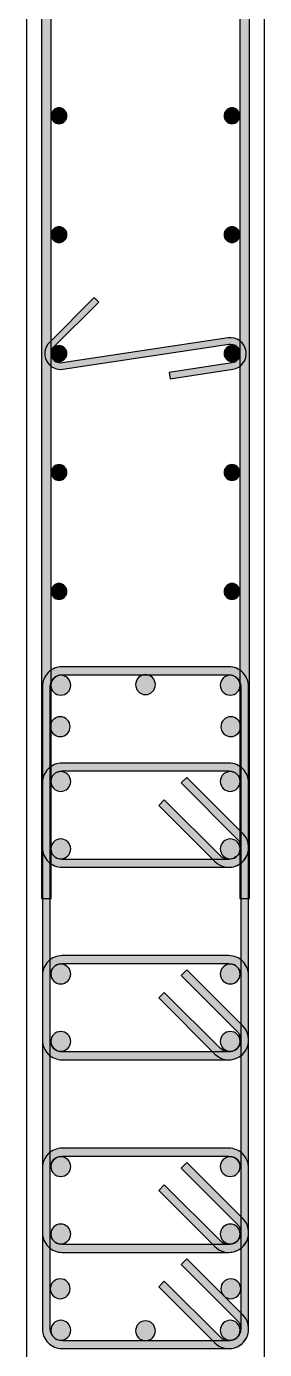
# Model space of a CAD drawing. Header units: millimetres. Extents: x -2171 to 1563, y -1758 to -1505.
# Drawn here: x -1591.22 to -1589.72, y -1622.05 to -1613.7 of the extents above; entities that cross this region are included whole.
import ezdxf

# ---------------------------------------------------------------- set-up
doc = ezdxf.new("R2010")
doc.units = ezdxf.units.MM
doc.layers.add('Col_Det', color=7, linetype='Continuous')
doc.layers.add('Col_Det_Fill', color=7, linetype='Continuous')

msp = doc.modelspace()

# ---------------------------------------------------------------- hatches: boundary and pattern name
at = {"layer": 'Col_Det_Fill'}
for color, points in [(252, [(-1591.0633, -1608.5809), (-1591.1233, -1608.5809), (-1591.1233, -1619.2047), (-1591.0633, -1619.2047)]), (252, [(-1589.8733, -1619.2047), (-1589.8133, -1619.2047), (-1589.8133, -1608.5809), (-1589.8733, -1608.5809)]), (133, [(-1591.0133, -1614.3178, 0.414214), (-1590.9633, -1614.2678, 0.414214), (-1591.0133, -1614.2178, 0.414214), (-1591.0633, -1614.2678, 0.414214)]), (133, [(-1589.9233, -1614.3178, 0.414214), (-1589.8733, -1614.2678, 0.414214), (-1589.9233, -1614.2178, 0.414214), (-1589.9733, -1614.2678, 0.414214)]), (133, [(-1591.0133, -1615.0677, 0.414214), (-1590.9633, -1615.0177, 0.414214), (-1591.0133, -1614.9677, 0.414214), (-1591.0633, -1615.0177, 0.414214)]), (133, [(-1589.9233, -1615.0677, 0.414214), (-1589.8733, -1615.0177, 0.414214), (-1589.9233, -1614.9677, 0.414214), (-1589.9733, -1615.0177, 0.414214)]), (252, [(-1591.074, -1615.6968), (-1591.0457, -1615.7251), (-1590.7629, -1615.4423), (-1590.7912, -1615.414)]), (252, [(-1589.9423, -1615.7082), (-1589.9483, -1615.6687), (-1590.9943, -1615.8269), (-1590.9884, -1615.8664)]), (252, [(-1589.9243, -1615.8269), (-1589.9184, -1615.8664, 1), (-1589.9483, -1615.6687), (-1589.9423, -1615.7082, -1)]), (252, [(-1590.9884, -1615.8664), (-1590.9943, -1615.8269, -0.723878), (-1591.0457, -1615.7251), (-1591.074, -1615.6968, 0.723878)]), (133, [(-1591.0133, -1615.8176, 0.414214), (-1590.9633, -1615.7676, 0.414214), (-1591.0133, -1615.7176, 0.414214), (-1591.0633, -1615.7676, 0.414214)]), (133, [(-1589.9233, -1615.8176, 0.414214), (-1589.8733, -1615.7676, 0.414214), (-1589.9233, -1615.7176, 0.414214), (-1589.9733, -1615.7676, 0.414214)]), (252, [(-1590.3198, -1615.8867), (-1590.3139, -1615.9262), (-1589.9184, -1615.8664), (-1589.9243, -1615.8269)]), (133, [(-1591.0133, -1616.5675, 0.414214), (-1590.9633, -1616.5175, 0.414214), (-1591.0133, -1616.4675, 0.414214), (-1591.0633, -1616.5175, 0.414214)]), (133, [(-1589.9233, -1616.5675, 0.414214), (-1589.8733, -1616.5175, 0.414214), (-1589.9233, -1616.4675, 0.414214), (-1589.9733, -1616.5175, 0.414214)]), (133, [(-1591.0133, -1617.3174, 0.414214), (-1590.9633, -1617.2674, 0.414214), (-1591.0133, -1617.2174, 0.414214), (-1591.0633, -1617.2674, 0.414214)]), (133, [(-1589.9233, -1617.3174, 0.414214), (-1589.8733, -1617.2674, 0.414214), (-1589.9233, -1617.2174, 0.414214), (-1589.9733, -1617.2674, 0.414214)]), (252, [(-1590.9933, -1617.7928), (-1590.9933, -1617.7428, 0.414214), (-1591.1183, -1617.8678), (-1591.0683, -1617.8678, -0.414214)]), (252, [(-1589.9433, -1617.7928), (-1589.9433, -1617.7428), (-1590.9933, -1617.7428), (-1590.9933, -1617.7928)]), (252, [(-1589.8683, -1617.8678), (-1589.8183, -1617.8678, 0.414214), (-1589.9433, -1617.7428), (-1589.9433, -1617.7928, -0.414214)]), (12, [(-1591.0021, -1617.9215, 0.414214), (-1590.9396, -1617.859, 0.414214), (-1591.0021, -1617.7965, 0.414214), (-1591.0646, -1617.859, 0.414214)]), (133, [(-1590.4683, -1617.9178, 0.414214), (-1590.4058, -1617.8553, 0.414214), (-1590.4683, -1617.7928, 0.414214), (-1590.5308, -1617.8553, 0.414214)]), (12, [(-1589.9345, -1617.9215, 0.414214), (-1589.872, -1617.859, 0.414214), (-1589.9345, -1617.7965, 0.414214), (-1589.997, -1617.859, 0.414214)]), (252, [(-1591.0683, -1617.8678), (-1591.1183, -1617.8678), (-1591.1183, -1621.9178), (-1591.0683, -1621.9178)]), (252, [(-1589.8683, -1621.9178), (-1589.8183, -1621.9178), (-1589.8183, -1617.8678), (-1589.8683, -1617.8678)]), (133, [(-1591.0058, -1618.183, 0.414214), (-1590.9433, -1618.1205, 0.414214), (-1591.0058, -1618.058, 0.414214), (-1591.0683, -1618.1205, 0.414214)]), (133, [(-1589.9308, -1618.183, 0.414214), (-1589.8683, -1618.1205, 0.414214), (-1589.9308, -1618.058, 0.414214), (-1589.9933, -1618.1205, 0.414214)]), (252, [(-1590.9933, -1618.3999), (-1590.9933, -1618.3499, 0.414214), (-1591.1183, -1618.4749), (-1591.0683, -1618.4749, -0.414214)]), (56, [(-1591.0021, -1618.5286, 0.414214), (-1590.9396, -1618.4661, 0.414214), (-1591.0021, -1618.4036, 0.414214), (-1591.0646, -1618.4661, 0.414214)]), (252, [(-1589.9433, -1618.3999), (-1589.9433, -1618.3499), (-1590.9933, -1618.3499), (-1590.9933, -1618.3999)]), (56, [(-1589.9345, -1618.5286, 0.414214), (-1589.872, -1618.4661, 0.414214), (-1589.9345, -1618.4036, 0.414214), (-1589.997, -1618.4661, 0.414214)]), (252, [(-1589.8683, -1618.4749), (-1589.8183, -1618.4749, 0.414214), (-1589.9433, -1618.3499), (-1589.9433, -1618.3999, -0.414214)]), (252, [(-1591.0683, -1618.4749), (-1591.1183, -1618.4749), (-1591.1183, -1618.8821), (-1591.0683, -1618.8821)]), (252, [(-1589.8903, -1618.8291), (-1589.8549, -1618.7937), (-1590.2085, -1618.4402), (-1590.2438, -1618.4755)]), (252, [(-1589.8683, -1618.8821), (-1589.8183, -1618.8821), (-1589.8183, -1618.4749), (-1589.8683, -1618.4749)]), (252, [(-1590.3499, -1618.5816), (-1590.3852, -1618.6169), (-1590.0317, -1618.9705), (-1589.9963, -1618.9351)]), (56, [(-1591.0021, -1618.9534, 0.414214), (-1590.9396, -1618.8909, 0.414214), (-1591.0021, -1618.8284, 0.414214), (-1591.0646, -1618.8909, 0.414214)]), (56, [(-1589.9345, -1618.9534, 0.414214), (-1589.872, -1618.8909, 0.414214), (-1589.9345, -1618.8284, 0.414214), (-1589.997, -1618.8909, 0.414214)]), (252, [(-1589.9433, -1618.9571), (-1589.9433, -1619.0071, 0.668179), (-1589.8549, -1618.7937), (-1589.8903, -1618.8291, -0.668179)]), (252, [(-1591.0683, -1618.8821), (-1591.1183, -1618.8821, 0.414214), (-1590.9933, -1619.0071), (-1590.9933, -1618.9571, -0.414214)]), (252, [(-1589.9963, -1618.9351), (-1590.0317, -1618.9705, 0.668179), (-1589.8183, -1618.8821), (-1589.8683, -1618.8821, -0.668179)]), (252, [(-1590.9933, -1618.9571), (-1590.9933, -1619.0071), (-1589.9433, -1619.0071), (-1589.9433, -1618.9571)]), (252, [(-1590.9933, -1619.6142), (-1590.9933, -1619.5642, 0.414214), (-1591.1183, -1619.6892), (-1591.0683, -1619.6892, -0.414214)]), (252, [(-1589.9433, -1619.6142), (-1589.9433, -1619.5642), (-1590.9933, -1619.5642), (-1590.9933, -1619.6142)]), (252, [(-1589.8683, -1619.6892), (-1589.8183, -1619.6892, 0.414214), (-1589.9433, -1619.5642), (-1589.9433, -1619.6142, -0.414214)]), (56, [(-1591.0021, -1619.7429, 0.414214), (-1590.9396, -1619.6804, 0.414214), (-1591.0021, -1619.6179, 0.414214), (-1591.0646, -1619.6804, 0.414214)]), (252, [(-1589.8903, -1620.0433), (-1589.8549, -1620.008), (-1590.2085, -1619.6544), (-1590.2438, -1619.6898)]), (56, [(-1589.9345, -1619.7429, 0.414214), (-1589.872, -1619.6804, 0.414214), (-1589.9345, -1619.6179, 0.414214), (-1589.997, -1619.6804, 0.414214)]), (252, [(-1591.0683, -1619.6892), (-1591.1183, -1619.6892), (-1591.1183, -1620.0964), (-1591.0683, -1620.0964)]), (252, [(-1589.8683, -1620.0964), (-1589.8183, -1620.0964), (-1589.8183, -1619.6892), (-1589.8683, -1619.6892)]), (252, [(-1590.3499, -1619.7959), (-1590.3852, -1619.8312), (-1590.0317, -1620.1848), (-1589.9963, -1620.1494)]), (252, [(-1589.9433, -1620.1714), (-1589.9433, -1620.2214, 0.668179), (-1589.8549, -1620.008), (-1589.8903, -1620.0433, -0.668179)]), (252, [(-1591.0683, -1620.0964), (-1591.1183, -1620.0964, 0.414214), (-1590.9933, -1620.2214), (-1590.9933, -1620.1714, -0.414214)]), (56, [(-1591.0021, -1620.1677, 0.414214), (-1590.9396, -1620.1052, 0.414214), (-1591.0021, -1620.0427, 0.414214), (-1591.0646, -1620.1052, 0.414214)]), (252, [(-1589.9963, -1620.1494), (-1590.0317, -1620.1848, 0.668179), (-1589.8183, -1620.0964), (-1589.8683, -1620.0964, -0.668179)]), (56, [(-1589.9345, -1620.1677, 0.414214), (-1589.872, -1620.1052, 0.414214), (-1589.9345, -1620.0427, 0.414214), (-1589.997, -1620.1052, 0.414214)]), (252, [(-1590.9933, -1620.1714), (-1590.9933, -1620.2214), (-1589.9433, -1620.2214), (-1589.9433, -1620.1714)]), (252, [(-1590.9933, -1620.8285), (-1590.9933, -1620.7785, 0.414214), (-1591.1183, -1620.9035), (-1591.0683, -1620.9035, -0.414214)]), (56, [(-1591.0021, -1620.9572, 0.414214), (-1590.9396, -1620.8947, 0.414214), (-1591.0021, -1620.8322, 0.414214), (-1591.0646, -1620.8947, 0.414214)]), (252, [(-1589.9433, -1620.8285), (-1589.9433, -1620.7785), (-1590.9933, -1620.7785), (-1590.9933, -1620.8285)]), (56, [(-1589.9345, -1620.9572, 0.414214), (-1589.872, -1620.8947, 0.414214), (-1589.9345, -1620.8322, 0.414214), (-1589.997, -1620.8947, 0.414214)]), (252, [(-1589.8683, -1620.9035), (-1589.8183, -1620.9035, 0.414214), (-1589.9433, -1620.7785), (-1589.9433, -1620.8285, -0.414214)]), (252, [(-1591.0683, -1620.9035), (-1591.1183, -1620.9035), (-1591.1183, -1621.3107), (-1591.0683, -1621.3107)]), (252, [(-1589.8903, -1621.2576), (-1589.8549, -1621.2223), (-1590.2085, -1620.8687), (-1590.2438, -1620.9041)]), (252, [(-1589.8683, -1621.3107), (-1589.8183, -1621.3107), (-1589.8183, -1620.9035), (-1589.8683, -1620.9035)]), (252, [(-1590.3499, -1621.0101), (-1590.3852, -1621.0455), (-1590.0317, -1621.3991), (-1589.9963, -1621.3637)]), (56, [(-1591.0021, -1621.382, 0.414214), (-1590.9396, -1621.3195, 0.414214), (-1591.0021, -1621.257, 0.414214), (-1591.0646, -1621.3195, 0.414214)]), (56, [(-1589.9345, -1621.382, 0.414214), (-1589.872, -1621.3195, 0.414214), (-1589.9345, -1621.257, 0.414214), (-1589.997, -1621.3195, 0.414214)]), (252, [(-1589.9433, -1621.3857), (-1589.9433, -1621.4357, 0.668179), (-1589.8549, -1621.2223), (-1589.8903, -1621.2576, -0.668179)]), (252, [(-1591.0683, -1621.3107), (-1591.1183, -1621.3107, 0.414214), (-1590.9933, -1621.4357), (-1590.9933, -1621.3857, -0.414214)]), (252, [(-1589.9963, -1621.3637), (-1590.0317, -1621.3991, 0.668179), (-1589.8183, -1621.3107), (-1589.8683, -1621.3107, -0.668179)]), (252, [(-1590.9933, -1621.3857), (-1590.9933, -1621.4357), (-1589.9433, -1621.4357), (-1589.9433, -1621.3857)]), (252, [(-1589.8903, -1621.8648), (-1589.8549, -1621.8294), (-1590.2085, -1621.4759), (-1590.2438, -1621.5112)]), (133, [(-1591.0058, -1621.7276, 0.414214), (-1590.9433, -1621.6651, 0.414214), (-1591.0058, -1621.6026, 0.414214), (-1591.0683, -1621.6651, 0.414214)]), (252, [(-1590.3499, -1621.6173), (-1590.3852, -1621.6526), (-1590.0317, -1622.0062), (-1589.9963, -1621.9708)]), (133, [(-1589.9308, -1621.7276, 0.414214), (-1589.8683, -1621.6651, 0.414214), (-1589.9308, -1621.6026, 0.414214), (-1589.9933, -1621.6651, 0.414214)]), (252, [(-1589.9433, -1621.9928), (-1589.9433, -1622.0428, 0.668179), (-1589.8549, -1621.8294), (-1589.8903, -1621.8648, -0.668179)]), (252, [(-1591.0683, -1621.9178), (-1591.1183, -1621.9178, 0.414214), (-1590.9933, -1622.0428), (-1590.9933, -1621.9928, -0.414214)]), (12, [(-1591.0021, -1621.9891, 0.414214), (-1590.9396, -1621.9266, 0.414214), (-1591.0021, -1621.8641, 0.414214), (-1591.0646, -1621.9266, 0.414214)]), (133, [(-1590.4683, -1621.9928, 0.414214), (-1590.4058, -1621.9303, 0.414214), (-1590.4683, -1621.8678, 0.414214), (-1590.5308, -1621.9303, 0.414214)]), (252, [(-1589.9963, -1621.9708), (-1590.0317, -1622.0062, 0.668179), (-1589.8183, -1621.9178), (-1589.8683, -1621.9178, -0.668179)]), (12, [(-1589.9345, -1621.9891, 0.414214), (-1589.872, -1621.9266, 0.414214), (-1589.9345, -1621.8641, 0.414214), (-1589.997, -1621.9266, 0.414214)]), (252, [(-1590.9933, -1621.9928), (-1590.9933, -1622.0428), (-1589.9433, -1622.0428), (-1589.9433, -1621.9928)])]:
    msp.add_hatch(color=color, dxfattribs=at).paths.add_polyline_path(points)

# ---------------------------------------------------------------- linework, layer by layer
at = {"layer": 'Col_Det', "color": 7}
for points in [[(-1589.7183, -1622.1428), (-1589.7183, -1605.6428)], [(-1591.2183, -1606.8928), (-1591.2183, -1622.1428)], [(-1591.1233, -1608.5809), (-1591.1233, -1619.2047)], [(-1591.0633, -1619.2047), (-1591.0633, -1608.5809)], [(-1589.8733, -1608.5809), (-1589.8733, -1619.2047)], [(-1589.8133, -1619.2047), (-1589.8133, -1608.5809)], [(-1590.7912, -1615.414), (-1591.074, -1615.6968)], [(-1590.7629, -1615.4423), (-1590.7912, -1615.414)], [(-1591.0457, -1615.7251), (-1590.7629, -1615.4423)], [(-1589.9483, -1615.6687), (-1590.9943, -1615.8269)], [(-1590.9884, -1615.8664), (-1589.9423, -1615.7082)], [(-1589.9243, -1615.8269), (-1590.3198, -1615.8867)], [(-1590.3198, -1615.8867), (-1590.3139, -1615.9262)], [(-1590.3139, -1615.9262), (-1589.9184, -1615.8664)], [(-1589.9433, -1617.7428), (-1590.9933, -1617.7428)], [(-1590.9933, -1617.7928), (-1589.9433, -1617.7928)], [(-1591.1183, -1617.8678), (-1591.1183, -1621.9178)], [(-1591.0683, -1621.9178), (-1591.0683, -1617.8678)], [(-1589.8683, -1617.8678), (-1589.8683, -1621.9178)], [(-1589.8183, -1621.9178), (-1589.8183, -1617.8678)], [(-1589.9433, -1618.3499), (-1590.9933, -1618.3499)], [(-1590.9933, -1618.3999), (-1589.9433, -1618.3999)], [(-1591.1183, -1618.4749), (-1591.1183, -1618.8821)], [(-1591.0683, -1618.8821), (-1591.0683, -1618.4749)], [(-1590.2085, -1618.4402), (-1590.2438, -1618.4755)], [(-1590.2438, -1618.4755), (-1589.8903, -1618.8291)], [(-1589.8549, -1618.7937), (-1590.2085, -1618.4402)], [(-1589.8683, -1618.4749), (-1589.8683, -1618.8821)], [(-1589.8183, -1618.8821), (-1589.8183, -1618.4749)], [(-1590.3499, -1618.5816), (-1590.3852, -1618.6169)], [(-1589.9963, -1618.9351), (-1590.3499, -1618.5816)], [(-1590.3852, -1618.6169), (-1590.0317, -1618.9705)], [(-1589.9433, -1618.9571), (-1590.9933, -1618.9571)], [(-1590.9933, -1619.0071), (-1589.9433, -1619.0071)], [(-1591.1233, -1619.2047), (-1591.0633, -1619.2047)], [(-1589.8733, -1619.2047), (-1589.8133, -1619.2047)], [(-1589.9433, -1619.5642), (-1590.9933, -1619.5642)], [(-1590.9933, -1619.6142), (-1589.9433, -1619.6142)], [(-1590.2085, -1619.6544), (-1590.2438, -1619.6898)], [(-1589.8549, -1620.008), (-1590.2085, -1619.6544)], [(-1591.1183, -1619.6892), (-1591.1183, -1620.0964)], [(-1591.0683, -1620.0964), (-1591.0683, -1619.6892)], [(-1590.2438, -1619.6898), (-1589.8903, -1620.0433)], [(-1589.8683, -1619.6892), (-1589.8683, -1620.0964)], [(-1589.8183, -1620.0964), (-1589.8183, -1619.6892)], [(-1590.3499, -1619.7959), (-1590.3852, -1619.8312)], [(-1590.3852, -1619.8312), (-1590.0317, -1620.1848)], [(-1589.9963, -1620.1494), (-1590.3499, -1619.7959)], [(-1589.9433, -1620.1714), (-1590.9933, -1620.1714)], [(-1590.9933, -1620.2214), (-1589.9433, -1620.2214)], [(-1589.9433, -1620.7785), (-1590.9933, -1620.7785)], [(-1590.9933, -1620.8285), (-1589.9433, -1620.8285)], [(-1591.1183, -1620.9035), (-1591.1183, -1621.3107)], [(-1591.0683, -1621.3107), (-1591.0683, -1620.9035)], [(-1590.2085, -1620.8687), (-1590.2438, -1620.9041)], [(-1590.2438, -1620.9041), (-1589.8903, -1621.2576)], [(-1589.8549, -1621.2223), (-1590.2085, -1620.8687)], [(-1589.8683, -1620.9035), (-1589.8683, -1621.3107)], [(-1589.8183, -1621.3107), (-1589.8183, -1620.9035)], [(-1590.3499, -1621.0101), (-1590.3852, -1621.0455)], [(-1589.9963, -1621.3637), (-1590.3499, -1621.0101)], [(-1590.3852, -1621.0455), (-1590.0317, -1621.3991)], [(-1589.9433, -1621.3857), (-1590.9933, -1621.3857)], [(-1590.9933, -1621.4357), (-1589.9433, -1621.4357)], [(-1590.2085, -1621.4759), (-1590.2438, -1621.5112)], [(-1590.2438, -1621.5112), (-1589.8903, -1621.8648)], [(-1589.8549, -1621.8294), (-1590.2085, -1621.4759)], [(-1590.3499, -1621.6173), (-1590.3852, -1621.6526)], [(-1590.3852, -1621.6526), (-1590.0317, -1622.0062)], [(-1589.9963, -1621.9708), (-1590.3499, -1621.6173)], [(-1589.9433, -1621.9928), (-1590.9933, -1621.9928)], [(-1590.9933, -1622.0428), (-1589.9433, -1622.0428)]]:
    msp.add_lwpolyline(points, dxfattribs=at)
for points in [[(-1591.0133, -1614.2178, 0.414214), (-1591.0633, -1614.2678, 0.414214)], [(-1590.9633, -1614.2678, 0.414214), (-1591.0133, -1614.2178, 0.414214)], [(-1589.9233, -1614.2178, 0.414214), (-1589.9733, -1614.2678, 0.414214)], [(-1589.8733, -1614.2678, 0.414214), (-1589.9233, -1614.2178, 0.414214)], [(-1591.0633, -1614.2678, 0.414214), (-1591.0133, -1614.3178, 0.414214)], [(-1591.0133, -1614.3178, 0.414214), (-1590.9633, -1614.2678, 0.414214)], [(-1589.9733, -1614.2678, 0.414214), (-1589.9233, -1614.3178, 0.414214)], [(-1589.9233, -1614.3178, 0.414214), (-1589.8733, -1614.2678, 0.414214)], [(-1591.0133, -1614.9677, 0.414214), (-1591.0633, -1615.0177, 0.414214)], [(-1590.9633, -1615.0177, 0.414214), (-1591.0133, -1614.9677, 0.414214)], [(-1589.9233, -1614.9677, 0.414214), (-1589.9733, -1615.0177, 0.414214)], [(-1589.8733, -1615.0177, 0.414214), (-1589.9233, -1614.9677, 0.414214)], [(-1591.0633, -1615.0177, 0.414214), (-1591.0133, -1615.0677, 0.414214)], [(-1591.0133, -1615.0677, 0.414214), (-1590.9633, -1615.0177, 0.414214)], [(-1589.9733, -1615.0177, 0.414214), (-1589.9233, -1615.0677, 0.414214)], [(-1589.9233, -1615.0677, 0.414214), (-1589.8733, -1615.0177, 0.414214)], [(-1589.9184, -1615.8664, 1), (-1589.9483, -1615.6687)], [(-1591.074, -1615.6968, 0.723878), (-1590.9884, -1615.8664, 0.723878)], [(-1591.0133, -1615.7176, 0.414214), (-1591.0633, -1615.7676, 0.414214)], [(-1590.9943, -1615.8269, -0.723878), (-1591.0457, -1615.7251)], [(-1590.9633, -1615.7676, 0.414214), (-1591.0133, -1615.7176, 0.414214)], [(-1589.9233, -1615.7176, 0.414214), (-1589.9733, -1615.7676, 0.414214)], [(-1589.9423, -1615.7082, -1), (-1589.9243, -1615.8269, -1)], [(-1589.8733, -1615.7676, 0.414214), (-1589.9233, -1615.7176, 0.414214)], [(-1591.0633, -1615.7676, 0.414214), (-1591.0133, -1615.8176, 0.414214)], [(-1591.0133, -1615.8176, 0.414214), (-1590.9633, -1615.7676, 0.414214)], [(-1589.9733, -1615.7676, 0.414214), (-1589.9233, -1615.8176, 0.414214)], [(-1589.9233, -1615.8176, 0.414214), (-1589.8733, -1615.7676, 0.414214)], [(-1591.0133, -1616.4675, 0.414214), (-1591.0633, -1616.5175, 0.414214)], [(-1590.9633, -1616.5175, 0.414214), (-1591.0133, -1616.4675, 0.414214)], [(-1589.9233, -1616.4675, 0.414214), (-1589.9733, -1616.5175, 0.414214)], [(-1589.8733, -1616.5175, 0.414214), (-1589.9233, -1616.4675, 0.414214)], [(-1591.0633, -1616.5175, 0.414214), (-1591.0133, -1616.5675, 0.414214)], [(-1591.0133, -1616.5675, 0.414214), (-1590.9633, -1616.5175, 0.414214)], [(-1589.9733, -1616.5175, 0.414214), (-1589.9233, -1616.5675, 0.414214)], [(-1589.9233, -1616.5675, 0.414214), (-1589.8733, -1616.5175, 0.414214)], [(-1591.0133, -1617.2174, 0.414214), (-1591.0633, -1617.2674, 0.414214)], [(-1590.9633, -1617.2674, 0.414214), (-1591.0133, -1617.2174, 0.414214)], [(-1589.9233, -1617.2174, 0.414214), (-1589.9733, -1617.2674, 0.414214)], [(-1589.8733, -1617.2674, 0.414214), (-1589.9233, -1617.2174, 0.414214)], [(-1591.0633, -1617.2674, 0.414214), (-1591.0133, -1617.3174, 0.414214)], [(-1591.0133, -1617.3174, 0.414214), (-1590.9633, -1617.2674, 0.414214)], [(-1589.9733, -1617.2674, 0.414214), (-1589.9233, -1617.3174, 0.414214)], [(-1589.9233, -1617.3174, 0.414214), (-1589.8733, -1617.2674, 0.414214)], [(-1590.9933, -1617.7428, 0.414214), (-1591.1183, -1617.8678)], [(-1589.8183, -1617.8678, 0.414214), (-1589.9433, -1617.7428)], [(-1591.0683, -1617.8678, -0.414214), (-1590.9933, -1617.7928, -0.414214)], [(-1591.0021, -1617.7965, 0.414214), (-1591.0646, -1617.859, 0.414214)], [(-1590.9396, -1617.859, 0.414214), (-1591.0021, -1617.7965, 0.414214)], [(-1590.4683, -1617.7928, 0.414214), (-1590.5308, -1617.8553, 0.414214)], [(-1590.4058, -1617.8553, 0.414214), (-1590.4683, -1617.7928, 0.414214)], [(-1589.9345, -1617.7965, 0.414214), (-1589.997, -1617.859, 0.414214)], [(-1589.9433, -1617.7928, -0.414214), (-1589.8683, -1617.8678, -0.414214)], [(-1589.872, -1617.859, 0.414214), (-1589.9345, -1617.7965, 0.414214)], [(-1591.0646, -1617.859, 0.414214), (-1591.0021, -1617.9215, 0.414214)], [(-1591.0021, -1617.9215, 0.414214), (-1590.9396, -1617.859, 0.414214)], [(-1590.5308, -1617.8553, 0.414214), (-1590.4683, -1617.9178, 0.414214)], [(-1590.4683, -1617.9178, 0.414214), (-1590.4058, -1617.8553, 0.414214)], [(-1589.997, -1617.859, 0.414214), (-1589.9345, -1617.9215, 0.414214)], [(-1589.9345, -1617.9215, 0.414214), (-1589.872, -1617.859, 0.414214)], [(-1591.0058, -1618.058, 0.414214), (-1591.0683, -1618.1205, 0.414214)], [(-1590.9433, -1618.1205, 0.414214), (-1591.0058, -1618.058, 0.414214)], [(-1589.9308, -1618.058, 0.414214), (-1589.9933, -1618.1205, 0.414214)], [(-1589.8683, -1618.1205, 0.414214), (-1589.9308, -1618.058, 0.414214)], [(-1591.0683, -1618.1205, 0.414214), (-1591.0058, -1618.183, 0.414214)], [(-1591.0058, -1618.183, 0.414214), (-1590.9433, -1618.1205, 0.414214)], [(-1589.9933, -1618.1205, 0.414214), (-1589.9308, -1618.183, 0.414214)], [(-1589.9308, -1618.183, 0.414214), (-1589.8683, -1618.1205, 0.414214)], [(-1590.9933, -1618.3499, 0.414214), (-1591.1183, -1618.4749)], [(-1591.0683, -1618.4749, -0.414214), (-1590.9933, -1618.3999, -0.414214)], [(-1591.0021, -1618.4036, 0.414214), (-1591.0646, -1618.4661, 0.414214)], [(-1590.9396, -1618.4661, 0.414214), (-1591.0021, -1618.4036, 0.414214)], [(-1589.9345, -1618.4036, 0.414214), (-1589.997, -1618.4661, 0.414214)], [(-1589.8183, -1618.4749, 0.414214), (-1589.9433, -1618.3499)], [(-1589.9433, -1618.3999, -0.414214), (-1589.8683, -1618.4749, -0.414214)], [(-1589.872, -1618.4661, 0.414214), (-1589.9345, -1618.4036, 0.414214)], [(-1591.0646, -1618.4661, 0.414214), (-1591.0021, -1618.5286, 0.414214)], [(-1591.0021, -1618.5286, 0.414214), (-1590.9396, -1618.4661, 0.414214)], [(-1589.997, -1618.4661, 0.414214), (-1589.9345, -1618.5286, 0.414214)], [(-1589.9345, -1618.5286, 0.414214), (-1589.872, -1618.4661, 0.414214)], [(-1591.0021, -1618.8284, 0.414214), (-1591.0646, -1618.8909, 0.414214)], [(-1590.9396, -1618.8909, 0.414214), (-1591.0021, -1618.8284, 0.414214)], [(-1589.9345, -1618.8284, 0.414214), (-1589.997, -1618.8909, 0.414214)], [(-1589.9433, -1619.0071, 0.668179), (-1589.8549, -1618.7937)], [(-1589.8903, -1618.8291, -0.668179), (-1589.9433, -1618.9571, -0.668179)], [(-1589.872, -1618.8909, 0.414214), (-1589.9345, -1618.8284, 0.414214)], [(-1591.1183, -1618.8821, 0.414214), (-1590.9933, -1619.0071)], [(-1590.9933, -1618.9571, -0.414214), (-1591.0683, -1618.8821, -0.414214)], [(-1591.0646, -1618.8909, 0.414214), (-1591.0021, -1618.9534, 0.414214)], [(-1591.0021, -1618.9534, 0.414214), (-1590.9396, -1618.8909, 0.414214)], [(-1590.0317, -1618.9705, 0.668179), (-1589.8183, -1618.8821)], [(-1589.997, -1618.8909, 0.414214), (-1589.9345, -1618.9534, 0.414214)], [(-1589.8683, -1618.8821, -0.668179), (-1589.9963, -1618.9351, -0.668179)], [(-1589.9345, -1618.9534, 0.414214), (-1589.872, -1618.8909, 0.414214)], [(-1590.9933, -1619.5642, 0.414214), (-1591.1183, -1619.6892)], [(-1589.8183, -1619.6892, 0.414214), (-1589.9433, -1619.5642)], [(-1591.0683, -1619.6892, -0.414214), (-1590.9933, -1619.6142, -0.414214)], [(-1591.0021, -1619.6179, 0.414214), (-1591.0646, -1619.6804, 0.414214)], [(-1591.0646, -1619.6804, 0.414214), (-1591.0021, -1619.7429, 0.414214)], [(-1590.9396, -1619.6804, 0.414214), (-1591.0021, -1619.6179, 0.414214)], [(-1591.0021, -1619.7429, 0.414214), (-1590.9396, -1619.6804, 0.414214)], [(-1589.9345, -1619.6179, 0.414214), (-1589.997, -1619.6804, 0.414214)], [(-1589.997, -1619.6804, 0.414214), (-1589.9345, -1619.7429, 0.414214)], [(-1589.9433, -1619.6142, -0.414214), (-1589.8683, -1619.6892, -0.414214)], [(-1589.872, -1619.6804, 0.414214), (-1589.9345, -1619.6179, 0.414214)], [(-1589.9345, -1619.7429, 0.414214), (-1589.872, -1619.6804, 0.414214)], [(-1589.9433, -1620.2214, 0.668179), (-1589.8549, -1620.008)], [(-1591.1183, -1620.0964, 0.414214), (-1590.9933, -1620.2214)], [(-1590.9933, -1620.1714, -0.414214), (-1591.0683, -1620.0964, -0.414214)], [(-1591.0021, -1620.0427, 0.414214), (-1591.0646, -1620.1052, 0.414214)], [(-1590.9396, -1620.1052, 0.414214), (-1591.0021, -1620.0427, 0.414214)], [(-1590.0317, -1620.1848, 0.668179), (-1589.8183, -1620.0964)], [(-1589.9345, -1620.0427, 0.414214), (-1589.997, -1620.1052, 0.414214)], [(-1589.8683, -1620.0964, -0.668179), (-1589.9963, -1620.1494, -0.668179)], [(-1589.8903, -1620.0433, -0.668179), (-1589.9433, -1620.1714, -0.668179)], [(-1589.872, -1620.1052, 0.414214), (-1589.9345, -1620.0427, 0.414214)], [(-1591.0646, -1620.1052, 0.414214), (-1591.0021, -1620.1677, 0.414214)], [(-1591.0021, -1620.1677, 0.414214), (-1590.9396, -1620.1052, 0.414214)], [(-1589.997, -1620.1052, 0.414214), (-1589.9345, -1620.1677, 0.414214)], [(-1589.9345, -1620.1677, 0.414214), (-1589.872, -1620.1052, 0.414214)], [(-1590.9933, -1620.7785, 0.414214), (-1591.1183, -1620.9035)], [(-1591.0683, -1620.9035, -0.414214), (-1590.9933, -1620.8285, -0.414214)], [(-1591.0021, -1620.8322, 0.414214), (-1591.0646, -1620.8947, 0.414214)], [(-1590.9396, -1620.8947, 0.414214), (-1591.0021, -1620.8322, 0.414214)], [(-1589.9345, -1620.8322, 0.414214), (-1589.997, -1620.8947, 0.414214)], [(-1589.8183, -1620.9035, 0.414214), (-1589.9433, -1620.7785)], [(-1589.9433, -1620.8285, -0.414214), (-1589.8683, -1620.9035, -0.414214)], [(-1589.872, -1620.8947, 0.414214), (-1589.9345, -1620.8322, 0.414214)], [(-1591.0646, -1620.8947, 0.414214), (-1591.0021, -1620.9572, 0.414214)], [(-1591.0021, -1620.9572, 0.414214), (-1590.9396, -1620.8947, 0.414214)], [(-1589.997, -1620.8947, 0.414214), (-1589.9345, -1620.9572, 0.414214)], [(-1589.9345, -1620.9572, 0.414214), (-1589.872, -1620.8947, 0.414214)], [(-1591.0021, -1621.257, 0.414214), (-1591.0646, -1621.3195, 0.414214)], [(-1590.9396, -1621.3195, 0.414214), (-1591.0021, -1621.257, 0.414214)], [(-1589.9345, -1621.257, 0.414214), (-1589.997, -1621.3195, 0.414214)], [(-1589.9433, -1621.4357, 0.668179), (-1589.8549, -1621.2223)], [(-1589.8903, -1621.2576, -0.668179), (-1589.9433, -1621.3857, -0.668179)], [(-1589.872, -1621.3195, 0.414214), (-1589.9345, -1621.257, 0.414214)], [(-1591.1183, -1621.3107, 0.414214), (-1590.9933, -1621.4357)], [(-1590.9933, -1621.3857, -0.414214), (-1591.0683, -1621.3107, -0.414214)], [(-1591.0646, -1621.3195, 0.414214), (-1591.0021, -1621.382, 0.414214)], [(-1591.0021, -1621.382, 0.414214), (-1590.9396, -1621.3195, 0.414214)], [(-1590.0317, -1621.3991, 0.668179), (-1589.8183, -1621.3107)], [(-1589.997, -1621.3195, 0.414214), (-1589.9345, -1621.382, 0.414214)], [(-1589.8683, -1621.3107, -0.668179), (-1589.9963, -1621.3637, -0.668179)], [(-1589.9345, -1621.382, 0.414214), (-1589.872, -1621.3195, 0.414214)], [(-1591.0058, -1621.6026, 0.414214), (-1591.0683, -1621.6651, 0.414214)], [(-1591.0683, -1621.6651, 0.414214), (-1591.0058, -1621.7276, 0.414214)], [(-1590.9433, -1621.6651, 0.414214), (-1591.0058, -1621.6026, 0.414214)], [(-1591.0058, -1621.7276, 0.414214), (-1590.9433, -1621.6651, 0.414214)], [(-1589.9308, -1621.6026, 0.414214), (-1589.9933, -1621.6651, 0.414214)], [(-1589.9933, -1621.6651, 0.414214), (-1589.9308, -1621.7276, 0.414214)], [(-1589.8683, -1621.6651, 0.414214), (-1589.9308, -1621.6026, 0.414214)], [(-1589.9308, -1621.7276, 0.414214), (-1589.8683, -1621.6651, 0.414214)], [(-1589.9433, -1622.0428, 0.668179), (-1589.8549, -1621.8294)], [(-1591.1183, -1621.9178, 0.414214), (-1590.9933, -1622.0428)], [(-1590.9933, -1621.9928, -0.414214), (-1591.0683, -1621.9178, -0.414214)], [(-1591.0021, -1621.8641, 0.414214), (-1591.0646, -1621.9266, 0.414214)], [(-1591.0646, -1621.9266, 0.414214), (-1591.0021, -1621.9891, 0.414214)], [(-1590.9396, -1621.9266, 0.414214), (-1591.0021, -1621.8641, 0.414214)], [(-1591.0021, -1621.9891, 0.414214), (-1590.9396, -1621.9266, 0.414214)], [(-1590.4683, -1621.8678, 0.414214), (-1590.5308, -1621.9303, 0.414214)], [(-1590.5308, -1621.9303, 0.414214), (-1590.4683, -1621.9928, 0.414214)], [(-1590.4058, -1621.9303, 0.414214), (-1590.4683, -1621.8678, 0.414214)], [(-1590.4683, -1621.9928, 0.414214), (-1590.4058, -1621.9303, 0.414214)], [(-1590.0317, -1622.0062, 0.668179), (-1589.8183, -1621.9178)], [(-1589.9345, -1621.8641, 0.414214), (-1589.997, -1621.9266, 0.414214)], [(-1589.997, -1621.9266, 0.414214), (-1589.9345, -1621.9891, 0.414214)], [(-1589.8683, -1621.9178, -0.668179), (-1589.9963, -1621.9708, -0.668179)], [(-1589.8903, -1621.8648, -0.668179), (-1589.9433, -1621.9928, -0.668179)], [(-1589.872, -1621.9266, 0.414214), (-1589.9345, -1621.8641, 0.414214)], [(-1589.9345, -1621.9891, 0.414214), (-1589.872, -1621.9266, 0.414214)]]:
    msp.add_lwpolyline(points, format="xyb", dxfattribs=at)

doc.saveas('drawing.dxf')
